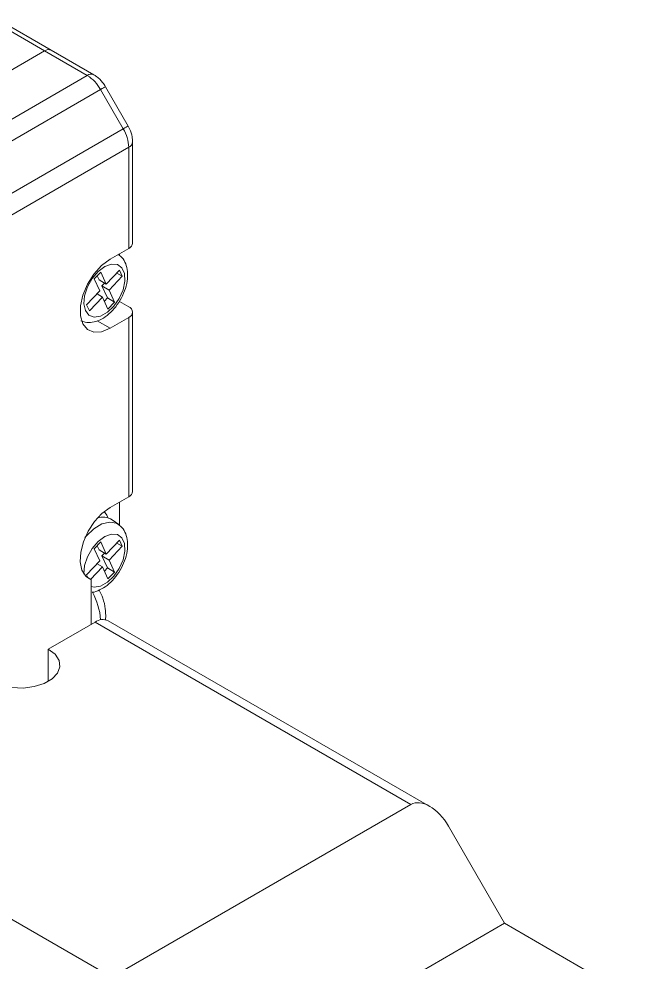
# Model space of a CAD drawing. Header units: inches. Extents: x 0.2 to 16.3, y 0.2 to 11.5.
# Drawn here: x 12.714 to 13.185, y 9.709 to 10.411 of the extents above; entities that cross this region are included whole.
import ezdxf

# ---------------------------------------------------------------- set-up
doc = ezdxf.new("R2010")
doc.units = ezdxf.units.IN
doc.header["$MEASUREMENT"] = 0

msp = doc.modelspace()

# ---------------------------------------------------------------- linework, layer by layer
at = {"color": 7, "linetype": 'Continuous', "lineweight": 18}
for p, q in [((12.73273, 10.38678), (12.69236, 10.41008)), ((12.73765, 10.38727), (12.69728, 10.41057)), ((12.73273, 10.38678), (12.61441, 10.31848)), ((12.76455, 10.36841), (12.73273, 10.38678)), ((12.76947, 10.3689), (12.73765, 10.38727)), ((12.64623, 10.30011), (12.76455, 10.36841)), ((12.77439, 10.35802), (12.65607, 10.28972)), ((12.79129, 10.32875), (12.77439, 10.35802)), ((12.79489, 10.33083), (12.77799, 10.3601)), ((12.67298, 10.26045), (12.79129, 10.32875)), ((12.79537, 10.31503), (12.67705, 10.24673)), ((12.79537, 10.23971), (12.79537, 10.31503)), ((12.79825, 10.24373), (12.79825, 10.31905)), ((12.79537, 10.23971), (12.78145, 10.23168)), ((12.78794, 10.23509), (12.78768, 10.23528)), ((12.78841, 10.2357), (12.78841, 10.23443)), ((12.78847, 10.22351), (12.7787, 10.21319)), ((12.7905, 10.21904), (12.78847, 10.22351)), ((12.77465, 10.22213), (12.76976, 10.21697)), ((12.76976, 10.21697), (12.77382, 10.20803)), ((12.77341, 10.21624), (12.77201, 10.21934)), ((12.77341, 10.21624), (12.7787, 10.21319)), ((12.7787, 10.21319), (12.77465, 10.22213)), ((12.78073, 10.20872), (12.7905, 10.21904)), ((12.78645, 10.22137), (12.7905, 10.21904)), ((12.77544, 10.21177), (12.77746, 10.2139)), ((12.77949, 10.20282), (12.77544, 10.21177)), ((12.77544, 10.21177), (12.78073, 10.20872)), ((12.78478, 10.19977), (12.78073, 10.20872)), ((12.77382, 10.20803), (12.76404, 10.19771)), ((12.76607, 10.19323), (12.77584, 10.20355)), ((12.77179, 10.20589), (12.77584, 10.20355)), ((12.77584, 10.20355), (12.77989, 10.19461)), ((12.77725, 10.20045), (12.77949, 10.20282)), ((12.77949, 10.20282), (12.78478, 10.19977)), ((12.76404, 10.19771), (12.76607, 10.19323)), ((12.77989, 10.19461), (12.78478, 10.19977)), ((12.78841, 10.20033), (12.79537, 10.19631)), ((12.79537, 10.18828), (12.78145, 10.18024)), ((12.79537, 10.05487), (12.79537, 10.18828)), ((12.79825, 10.05888), (12.79825, 10.1923)), ((12.79537, 10.05487), (12.78145, 10.04683)), ((12.78841, 10.05085), (12.78841, 10.03351)), ((12.78794, 10.03417), (12.78299, 10.03778)), ((12.77465, 10.02121), (12.76976, 10.01605)), ((12.7787, 10.01227), (12.77465, 10.02121)), ((12.78847, 10.02259), (12.7787, 10.01227)), ((12.78645, 10.02045), (12.7905, 10.01812)), ((12.7905, 10.01812), (12.78847, 10.02259)), ((12.76976, 10.01605), (12.77382, 10.00711)), ((12.77341, 10.01532), (12.77201, 10.01842)), ((12.77341, 10.01532), (12.7787, 10.01227)), ((12.77544, 10.01085), (12.77746, 10.01298)), ((12.78073, 10.00779), (12.7905, 10.01812)), ((12.77382, 10.00711), (12.76404, 9.99679)), ((12.77179, 10.00497), (12.77584, 10.00263)), ((12.77949, 10.0019), (12.77544, 10.01085)), ((12.77544, 10.01085), (12.78073, 10.00779)), ((12.78478, 9.99885), (12.78073, 10.00779)), ((12.76701, 9.9933), (12.77584, 10.00263)), ((12.77584, 10.00263), (12.77989, 9.99369)), ((12.77725, 9.99953), (12.77949, 10.0019)), ((12.77949, 10.0019), (12.78478, 9.99885)), ((12.77989, 9.99369), (12.78478, 9.99885)), ((12.76404, 9.99679), (12.76513, 9.99439)), ((12.76406, 9.995), (12.76753, 9.993)), ((12.76753, 9.993), (12.76753, 9.96004)), ((13.01947, 9.82446), (12.78015, 9.96262)), ((12.77031, 9.96164), (12.73551, 9.94155)), ((13.00555, 9.82584), (12.77031, 9.96164)), ((12.73551, 9.94155), (12.73551, 9.91745)), ((12.5476, 9.83307), (12.78284, 9.69727)), ((12.78284, 9.69727), (13.00555, 9.82584)), ((13.03339, 9.80977), (13.07515, 9.73744)), ((13.07515, 9.73744), (12.8246, 9.5928)), ((13.18511, 9.67396), (13.07515, 9.73744))]:
    msp.add_line(p, q, dxfattribs=at)
at = {"color": 8, "linetype": 'Continuous', "lineweight": 18}
for p, q in [((12.78768, 10.23527), (12.78807, 10.23499)), ((12.77178, 10.18582), (12.78145, 10.18024))]:
    msp.add_line(p, q, dxfattribs=at)
at = {"color": 8, "linetype": 'Continuous', "lineweight": 18, "flags": 128}
for points in [[(12.77439, 10.35802), (12.77565, 10.35875), (12.77668, 10.35935), (12.77743, 10.35978), (12.77787, 10.36003), (12.77799, 10.3601)], [(12.79129, 10.32875), (12.79255, 10.32948), (12.79358, 10.33007), (12.79433, 10.3305), (12.79477, 10.33076), (12.79489, 10.33083)], [(12.76283, 10.02448), (12.76373, 10.02556), (12.76944, 10.03103), (12.77545, 10.03463), (12.78123, 10.03605), (12.78626, 10.03515), (12.78807, 10.03407)], [(12.76753, 9.98818), (12.76971, 9.9877), (12.77444, 9.98843), (12.77949, 9.99123), (12.78429, 9.99578), (12.78833, 10.00159), (12.79117, 10.00804), (12.79251, 10.01443), (12.7922, 10.02006), (12.79026, 10.02432), (12.78692, 10.02676), (12.78254, 10.0271), (12.77758, 10.02532), (12.77259, 10.02159), (12.76811, 10.01634), (12.76462, 10.01012), (12.7625, 10.00361), (12.76198, 9.99752), (12.76199, 9.99737)]]:
    msp.add_lwpolyline(points, dxfattribs=at)
at = {"color": 7, "linetype": 'Continuous', "lineweight": 18, "flags": 128}
for points in [[(12.78145, 10.23168), (12.77517, 10.22701), (12.76941, 10.22064), (12.76462, 10.21309), (12.76119, 10.20495), (12.7594, 10.19689), (12.7594, 10.18957), (12.76119, 10.18358), (12.76462, 10.1794), (12.76941, 10.17737), (12.77517, 10.17766), (12.78145, 10.18024)], [(12.76312, 10.19343), (12.76579, 10.19003), (12.76971, 10.18862), (12.77444, 10.18935), (12.77949, 10.19215), (12.78429, 10.1967), (12.78833, 10.20251), (12.79117, 10.20896), (12.79251, 10.21535), (12.7922, 10.22098), (12.79026, 10.22524), (12.78692, 10.22768), (12.78254, 10.22802), (12.77758, 10.22624), (12.77259, 10.22251), (12.76811, 10.21726), (12.76462, 10.21104), (12.7625, 10.20453), (12.76198, 10.19844), (12.76312, 10.19343)], [(12.78145, 10.04683), (12.77542, 10.04239), (12.76984, 10.03636), (12.76513, 10.0292), (12.76164, 10.02143), (12.75962, 10.01364), (12.75924, 10.0064), (12.76051, 10.00027), (12.76334, 9.99569), (12.76753, 9.993)], [(12.77976, 10.03933), (12.77921, 10.04112), (12.77721, 10.04392)], [(12.73551, 9.94155), (12.74055, 9.93767), (12.74349, 9.93312), (12.74409, 9.92828), (12.7423, 9.92354), (12.73827, 9.91929), (12.73233, 9.91585), (12.72495, 9.91353), (12.71674, 9.9125), (12.70836, 9.91284), (12.70048, 9.91454), (12.69376, 9.91745)]]:
    msp.add_lwpolyline(points, dxfattribs=at)
at = {"color": 7, "linetype": 'Continuous', "lineweight": 18}
for centre, radius, start, end in [((12.73561, 10.38276), 0.00495, 65.69288, 125.61758), ((12.74952, 10.34432), 0.0284, 28.85561, 58.04533), ((12.76698, 10.31406), 0.0284, 1.9565, 31.14373), ((12.79332, 10.24422), 0.00495, 294.37466, 354.3052), ((12.79384, 10.1923), 0.0043, 290.78342, 69.21658), ((12.79332, 10.05938), 0.00495, 294.37466, 354.3052), ((12.77635, 10.02735), 0.01236, 57.5206, 110.7958), ((12.77608, 9.95359), 0.0099, 65.69288, 125.61758)]:
    msp.add_arc(centre, radius, start, end, dxfattribs=at)
at = {"color": 8, "linetype": 'Continuous', "lineweight": 18}
for centre, radius, start, end in [((12.7674, 10.36466), 0.00472, 64.03385, 127.25437), ((12.79354, 10.31938), 0.00472, 292.73654, 355.96854), ((12.72448, 9.95966), 0.0501, 4.17055, 28.90672)]:
    msp.add_arc(centre, radius, start, end, dxfattribs=at)
at = {"color": 7, "linetype": 'Continuous', "lineweight": 18}
msp.add_ellipse((13.01947, 9.80173), major_axis=(-0.01392, 0.02411), ratio=0.577335, start_param=4.712348, end_param=6.283145, dxfattribs=at)
for points, knots in [([(12.77799, 10.3601), (12.77734, 10.36113), (12.77549, 10.36405), (12.77249, 10.36701), (12.77008, 10.36852), (12.76947, 10.3689)], [0, 0, 0, 0, 0.289738, 0.819197, 1, 1, 1, 1]), ([(12.79825, 10.31905), (12.79818, 10.32031), (12.79799, 10.32354), (12.79665, 10.32757), (12.79528, 10.33011), (12.79489, 10.33083)], [0, 0, 0, 0, 0.314308, 0.805853, 1, 1, 1, 1]), ([(12.75976, 10.18592), (12.76079, 10.18546), (12.76344, 10.18427), (12.76833, 10.18452), (12.77386, 10.1862), (12.77942, 10.18965), (12.78468, 10.1947), (12.78919, 10.20102), (12.79256, 10.20807), (12.79451, 10.21541), (12.79481, 10.22232), (12.7934, 10.22824), (12.79109, 10.23256), (12.7888, 10.23419), (12.78797, 10.23478)], [0, 0, 0, 0, 0.051114, 0.131433, 0.21483, 0.305096, 0.3999, 0.494931, 0.590084, 0.686307, 0.784846, 0.872544, 0.953847, 1, 1, 1, 1]), ([(12.7681, 9.98381), (12.76814, 9.98381), (12.77002, 9.9838), (12.77387, 9.98543), (12.77942, 9.98869), (12.78468, 9.99379), (12.78919, 10.00009), (12.79256, 10.00715), (12.79451, 10.01449), (12.79481, 10.0214), (12.7934, 10.02732), (12.79109, 10.03164), (12.7888, 10.03327), (12.78797, 10.03386)], [0, 0, 0, 0, 0.002149, 0.097958, 0.201661, 0.310576, 0.419752, 0.529068, 0.639614, 0.752821, 0.853573, 0.946978, 1, 1, 1, 1]), ([(12.77793, 9.96303), (12.77798, 9.96328), (12.77827, 9.96451), (12.77825, 9.96735), (12.77797, 9.97252), (12.77656, 9.97888), (12.77441, 9.98342), (12.77347, 9.98542)], [0, 0, 0, 0, 0.034351, 0.174737, 0.37957, 0.727253, 1, 1, 1, 1])]:
    msp.add_open_spline(points, degree=3, knots=knots, dxfattribs=at)

doc.saveas('drawing.dxf')
